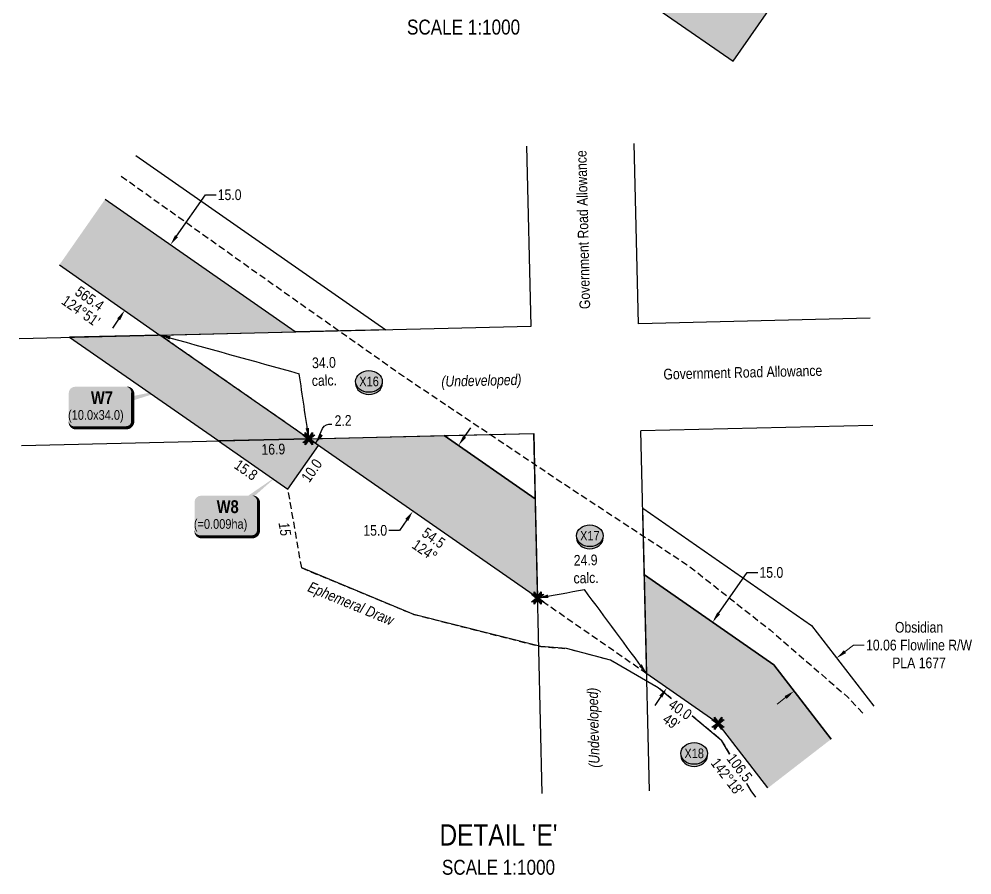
# Model space of a CAD drawing. Extents: x 610158 to 618425, y 5897307 to 5901062.
# Drawn here: x 611890 to 612783, y 5897386 to 5898188 of the extents above; entities that cross this region are included whole.
import ezdxf
from ezdxf.enums import TextEntityAlignment as Align

# ---------------------------------------------------------------- set-up
doc = ezdxf.new("R2010")
doc.units = 0
doc.header["$LTSCALE"] = 5
doc.header["$PDSIZE"] = 0.5
for name, pattern in [('foc-TIELINE', [1.875, 1.25, -0.625]), ('foc-TRAV', [1.875, 1.25, -0.625]), ('UG_PIPE', [1.875, 1.25, -0.625])]:
    doc.linetypes.add(name, pattern=pattern)
doc.layers.get('Defpoints').update_dxf_attribs({"color": 9})
for name, color, linetype in [('AS-PIPE-UG', 44, 'UG_PIPE'), ('C-RW', 13, 'Continuous'), ('DETAIL-T', 7, 'Continuous'), ('L-BD1', 253, 'Continuous'), ('L-MON', 1, 'Continuous'), ('L-ROAD-T', 7, 'Continuous'), ('L-SEC', 7, 'Continuous'), ('L-TIE-T', 7, 'Continuous'), ('P-CROSSINGS', 250, 'Continuous'), ('P-PROPOSED', 10, 'Continuous'), ('P-PROPOSED-H', 21, 'Continuous'), ('P-TEMP-BLOCKS', 250, 'Continuous'), ('P-TEMP-H', 41, 'Continuous'), ('P-TEMP_WORKSPACE', 46, 'Continuous'), ('P-TRAV', 4, 'foc-TRAV'), ('P-TXT', 4, 'Continuous'), ('P-WORKAREA-COUNTY', 104, 'Continuous'), ('P-WORKAREA-COUNTY-H', 71, 'Continuous'), ('T-TIE', 201, 'foc-TIELINE'), ('WATERCOURSE', 146, 'foc-TIELINE'), ('WETLAND-T', 146, 'Continuous')]:
    doc.layers.add(name, color=color, linetype=linetype)
for name, color, linetype, lineweight in [('C-FLOWLINE-T', 13, 'Continuous', 9), ('P-TEMP-T', 46, 'Continuous', 18), ('T-TEXT', 48, 'Continuous', 18), ('T-TIE-T', 201, 'Continuous', 18)]:
    doc.layers.add(name, color=color, linetype=linetype, lineweight=lineweight)
doc.styles.add('80', font='ARIALN.TTF', dxfattribs={"height": 10})
doc.styles.add('80CG', font='ARIALN.TTF', dxfattribs={"height": 10})
doc.styles.add('80L', font='ARIALN.TTF', dxfattribs={"height": 10})
doc.styles.add('80LS', font='ARIALNI.TTF', dxfattribs={"height": 10})
doc.styles.add('BOLD', font='ARIALNB.TTF')
doc.styles.add('Crossing', font='ARIALN.TTF', dxfattribs={"height": 10})
doc.styles.add('foc-LtypeFont', font='ARIALN.TTF', dxfattribs={"height": 7.349999999999999})
doc.linetypes.add('foc-TOPO-flowdirection-NOLINE', pattern='A,0,[">",foc-LtypeFont,S=0.3,R=0,X=0,Y=-0.945],-20,[">",foc-LtypeFont,S=0.3,R=0,X=0,Y=-0.945],0', length=20)
doc.dimstyles.new('Compass 5 000', dxfattribs={"dimscale": 5, "dimtxt": 9, "dimasz": 2, "dimexe": 0.2, "dimexo": 0.0625, "dimgap": 0.5, "dimtad": 0, "dimtih": 1, "dimtoh": 1, "dimzin": 0, "dimdsep": 46, "dimtxsty": '80CG', "dimcen": 0.1, "dimse1": 1, "dimse2": 1, "dimclrd": 256, "dimclrt": 256, "dimaunit": 1, "dimadec": 4, "dimazin": 0, "dimtfac": 0.06, "dimtofl": 0, "dimtmove": 0, "dimatfit": 1, "dimfxl": 0.2, "dimtolj": 1, "dimtzin": 0, "dimlwd": -1, "dimarcsym": 0})

# ---------------------------------------------------------------- blocks, each defined once
blk = doc.blocks.new('*U531')
at = {"true_color": 0xff8aff}
h = blk.add_hatch(color=211, dxfattribs=at)
edge = h.paths.add_edge_path()
edge.add_line((-23.99999999999998, -20), (23.99999999999998, -20))
edge.add_arc((23.99999999999998, -14), 6, 270, 360)
edge.add_line((29.99999999999998, -14), (29.99999999999998, 12.5))
edge.add_arc((23.99999999999998, 12.5), 6, 0, 90)
edge.add_line((23.99999999999998, 18.5), (-23.99999999999998, 18.5))
edge.add_arc((-23.99999999999998, 12.5), 6, 90, 180)
edge.add_line((-29.99999999999998, 12.5), (-29.99999999999998, -14))
edge.add_arc((-23.99999999999998, -14), 6, 180, 270)
at = {"flags": 128}
blk.add_lwpolyline([(47.85054417129807, 37.42370353092038, 0, 7.499999999999996, 0), (-3.398394867633904e-15, 3.944304526105059e-31, 0, 0, 0)], format="xyseb", dxfattribs=at)
at = {"color": 250, "flags": 128}
blk.add_lwpolyline([(-23.99999999999998, -20, 3, 3, 0), (23.99999999999998, -20, 3, 3, 0.414213562373095), (29.99999999999998, -14, 3, 3, 0), (29.99999999999998, 12.5, 3, 0, 0.414213562373095), (23.99999999999998, 18.5, 0, 0, 0), (-23.99999999999998, 18.5, 0, 0, 0.414213562373095), (-29.99999999999998, 12.5, 0, 0, 0), (-29.99999999999998, -14, 0, 3, 0.414213562373095)], format="xyseb", close=True, dxfattribs=at)
at = {"color": 250}
for tag, p, height, style in [('TEMP_AREA_W1_001', (-9.212824010914055, 2.244292974654144), 12, 'BOLD'), ('ENTER_TEXT_001', (-30.65893587994544, -12.47010782646594), 9, '80')]:
    blk.add_attdef(tag, p, '', height=height, dxfattribs=dict(at, style=style))
blk = doc.blocks.new('TEMP')
h = blk.add_hatch(color=255)
h.dxf.hatch_style = 1
h.paths.add_polyline_path([(-5.274161e-10, 0.2514284397220763), (-0.6656854269836912, 1.152061669657268), (-0.6656854269836914, 0.6656854303339061), (-1.152061663105632, 0.6656854303339061), (-0.2514284404497629, 5.273253e-10), (-1.152061661774314, -0.665685419564579), (-0.6656854224511335, -0.6656854195645793), (-0.6656854224511335, -1.152061655686338), (-5.273251e-10, -0.2514284436956587), (0.6656854183820542, -1.152061663420681), (0.6656854183820542, -0.6656854208922597), (1.152061656810019, -0.6656854053035205), (0.2514284429676993, 5.273253e-10), (1.152061671303363, 0.6656854258011663), (0.6656854287749412, 0.6656854258011663), (0.6656854131859291, 1.15206166422904)])
h.paths.add_polyline_path([(0.5656854229146121, 0.8485281473411305), (0.5656854319800914, 0.5656854258011663), (0.8485281444547581, 0.5656854258011663), (0.0831890339399251, 0), (0.8485281399220186, -0.5656854150320215), (0.5656854183820542, -0.5656854240973189), (0.5656854183820542, -0.8485281365719859), (0, -0.08318903609469999), (-0.5656854224511337, -0.8485281320390644), (-0.5656854224511337, -0.5656854195645792), (-0.8485281349258001, -0.5656854195645794), (-0.0831890328488955, 0), (-0.8485281394583584, 0.5656854303339058), (-0.5656854269836913, 0.5656854303339061), (-0.5656854269836913, 0.8485281428085727), (0, 0.0831890306941206)], flags=16)
h = blk.add_hatch(color=1)
h.dxf.hatch_style = 1
h.paths.add_polyline_path([(0, 0.0831890306941205), (-0.5656854269836911, 0.8485281428085727), (-0.5656854269836912, 0.5656854303339061), (-0.8485281394583578, 0.5656854303339061), (-0.0831890328488953, -1e-16), (-0.8485281349258001, -0.5656854195645793), (-0.5656854224511337, -0.5656854195645793), (-0.5656854224511337, -0.848528132039064), (0, -0.08318903609469999), (0.5656854183820542, -0.8485281365719856), (0.5656854183820542, -0.5656854240973191), (0.8485281399220184, -0.5656854150320213), (0.0831890339399251, -1e-16), (0.8485281444547581, 0.5656854258011663), (0.5656854319800914, 0.5656854258011663), (0.5656854229146121, 0.8485281473411308)])
at = {"color": 1}
for p, q in [((-0.0831890328488953, 0), (0.0831890339399252, 0)), ((0, 0.0831890306941205), (0, -0.08318903609469999))]:
    blk.add_line(p, q, dxfattribs=at)
at = {"color": 255, "flags": 128}
blk.add_lwpolyline([(-0.251428440449763, 5.27325e-10), (-1.152061663105632, 0.6656854303339061), (-0.6656854269836914, 0.6656854303339061), (-0.6656854269836914, 1.152061669657268), (-5.274159999999999e-10, 0.2514284397220763), (0.6656854131859291, 1.15206166422904), (0.6656854287749412, 0.6656854258011663), (1.152061671303363, 0.6656854258011663), (0.2514284429676991, 5.27325e-10), (1.152061656810019, -0.6656854053035204), (0.6656854183820542, -0.6656854208922596), (0.6656854183820542, -1.152061663420681), (-5.27325e-10, -0.2514284436956586), (-0.6656854224511335, -1.152061655686338), (-0.6656854224511335, -0.6656854195645793), (-1.152061661774314, -0.6656854195645793)], close=True, dxfattribs=at)
at = {"color": 1, "flags": 128}
blk.add_lwpolyline([(-0.0831890328488953, 0), (-0.8485281394583578, 0.5656854303339061), (-0.5656854269836913, 0.5656854303339061), (-0.5656854269836913, 0.8485281428085727), (0, 0.0831890306941205), (0.5656854229146121, 0.8485281473411305), (0.5656854319800914, 0.5656854258011663), (0.8485281444547581, 0.5656854258011663), (0.0831890339399252, 0), (0.8485281399220184, -0.5656854150320214), (0.5656854183820542, -0.5656854240973189), (0.5656854183820542, -0.8485281365719856), (0, -0.08318903609469999), (-0.5656854224511335, -0.848528132039064), (-0.5656854224511335, -0.5656854195645792), (-0.8485281349258001, -0.5656854195645792)], close=True, dxfattribs=at)
blk = doc.blocks.new('*D532')
at = {"layer": 'Defpoints', "color": 0, "linetype": 'Continuous', "transparency": 16777216}
for p in [(612014.0650726985, 5897988.628813701), (611971.1995041659, 5897927.119935866), (611988.7922920138, 5897914.859512985)]:
    blk.add_point(p, dxfattribs=at)
at = {"layer": 'P-TXT', "transparency": 16777216}
for p, q in [((612037.3754051318, 5897984.572638738), (612064.4105651779, 5898023.36606697)), ((612064.4105651779, 5898023.36606697), (612074.4105651779, 5898023.36606697)), ((611983.0747474283, 5897906.655265066), (611977.3572028428, 5897898.451017147))]:
    blk.add_line(p, q, dxfattribs=at)
at = {"layer": 'P-TXT', "linetype": 'Continuous', "transparency": 16777216}
for points in [[(612036.0080304788, 5897985.525562836), (612038.7427797848, 5897983.619714641), (612031.6578605464, 5897976.368390819)], [(611981.7073727753, 5897907.608189164), (611984.4421220813, 5897905.702340969), (611988.7922920138, 5897914.859512985)]]:
    blk.add_solid(points, dxfattribs=at)
at = {"layer": 'P-TXT', "linetype": 'Continuous', "transparency": 16777216, "insert": (612087.162952627, 5898023.36606697), "char_height": 10, "attachment_point": 5, "style": '80CG'}
blk.add_mtext('\\A1;15.0', dxfattribs=at)
blk = doc.blocks.new('*U533')
h = blk.add_hatch(color=71)
edge = h.paths.add_edge_path()
edge.add_line((-23.99999999999998, -20), (23.99999999999998, -20))
edge.add_arc((23.99999999999998, -14), 6, 270, 360)
edge.add_line((29.99999999999998, -14), (29.99999999999998, 12.5))
edge.add_arc((23.99999999999998, 12.5), 6, 0, 90)
edge.add_line((23.99999999999998, 18.5), (-23.99999999999998, 18.5))
edge.add_arc((-23.99999999999998, 12.5), 6, 90, 180)
edge.add_line((-29.99999999999998, 12.5), (-29.99999999999998, -14))
edge.add_arc((-23.99999999999998, -14), 6, 180, 270)
at = {"color": 250, "flags": 128}
blk.add_lwpolyline([(-23.99999999999998, -20, 3, 3, 0), (23.99999999999998, -20, 3, 3, 0.414213562373095), (29.99999999999998, -14, 3, 3, 0), (29.99999999999998, 12.5, 3, 0, 0.414213562373095), (23.99999999999998, 18.5, 0, 0, 0), (-23.99999999999998, 18.5, 0, 0, 0.414213562373095), (-29.99999999999998, 12.5, 0, 0, 0), (-29.99999999999998, -14, 0, 3, 0.414213562373095)], format="xyseb", close=True, dxfattribs=at)
at = {"flags": 128}
blk.add_lwpolyline([(65.13735865814247, 16.66968535351229, 0, 7.499999999999998, 0), (-3.398394867633905e-15, 0, 0, 0, 0)], format="xyseb", dxfattribs=at)
at = {"color": 250}
for tag, p, height, style in [('TEMP_AREA_W1_001', (-9.212824010914055, 2.244292974654144), 12, 'BOLD'), ('ENTER_TEXT_001', (-30.65893587994544, -12.47010782646594), 9, '80')]:
    blk.add_attdef(tag, p, '', height=height, dxfattribs=dict(at, style=style))
blk = doc.blocks.new('xing2')
h = blk.add_hatch(color=50)
h.dxf.hatch_style = 1
edge = h.paths.add_edge_path()
edge.add_ellipse((0, 0), major_axis=(-12.5, 0), ratio=0.8162973455633619, start_angle=0, end_angle=360)
h = blk.add_hatch(color=250)
h.dxf.hatch_style = 1
edge = h.paths.add_edge_path()
edge.add_ellipse((0, -2.047489049626165), major_axis=(-12.5, 0), ratio=0.8162973455633619, start_angle=0, end_angle=180)
edge.add_line((12.5, -2.047489049626165), (12.5, 0))
edge.add_ellipse((0, 0), major_axis=(-12.5, 0), ratio=0.8162973455633619, start_angle=0, end_angle=180, ccw=False)
edge.add_line((-12.5, 0), (-12.5, -2.047489049626165))
at = {"color": 250}
blk.add_ellipse((0, 0), major_axis=(-12.5, 0), ratio=0.8162973455633619, dxfattribs=at)
blk.add_ellipse((0, -2.047489049626165), major_axis=(-12.5, 0), ratio=0.8162973455633619, start_param=0, end_param=3.141592653589793, dxfattribs=at)
at = {"color": 250, "style": 'Crossing'}
blk.add_attdef('CROSSING', text='', height=9, dxfattribs=at).set_placement((0.08916442567715421, 0.0199513138486509), align=Align.MIDDLE_CENTER)
at = {"color": 250, "style": 'Crossing', "flags": 1}
for tag, p in [('OWNER', (0.08916442567715421, -12.49201765665748)), ('DESCRIPTION', (0.08916442567715421, -25.770021277247)), ('LOCATION', (0.08916442567715421, -39.30337514164421)), ('DWG_REF', (0.08916442567715421, -52.83672900604233))]:
    blk.add_attdef(tag, text='', height=9, dxfattribs=at).set_placement(p, align=Align.MIDDLE_CENTER)
blk = doc.blocks.new('*D537')
at = {"layer": 'Defpoints', "color": 0, "linetype": 'Continuous', "transparency": 16777216}
for p in [(612311.4043647526, 5897781.645975768), (612258.9896753943, 5897726.778174165), (612268.5981176151, 5897720.095799298)]:
    blk.add_point(p, dxfattribs=at)
at = {"layer": 'P-TXT', "transparency": 16777216}
for p, q in [((612307.505554643, 5897796.538107095), (612313.2151867538, 5897804.747863556)), ((612253.280043283, 5897718.568417704), (612246.4248724463, 5897708.711515897)), ((612246.4248724463, 5897708.711515897), (612236.4248724468, 5897708.711515898))]:
    blk.add_line(p, q, dxfattribs=at)
at = {"layer": 'P-TXT', "linetype": 'Continuous', "transparency": 16777216}
for points in [[(612306.1372618997, 5897797.489712447), (612308.8738473868, 5897795.586501744), (612301.7959225317, 5897788.328350634)], [(612251.9117505397, 5897719.520023055), (612254.6483360268, 5897717.616812352), (612258.9896753943, 5897726.778174165)]]:
    blk.add_solid(points, dxfattribs=at)
at = {"layer": 'P-TXT', "linetype": 'Continuous', "transparency": 16777216, "insert": (612223.6724849977, 5897708.711515897), "char_height": 10, "attachment_point": 5, "style": '80CG'}
blk.add_mtext('\\A1;15.0', dxfattribs=at)
blk = doc.blocks.new('*D538')
at = {"layer": 'Defpoints', "color": 0, "linetype": 'Continuous', "transparency": 16777216}
for p in [(612539.9708411703, 5897622.68504934), (612543.1787785375, 5897620.454027961), (612500.3725314243, 5897558.90385148)]:
    blk.add_point(p, dxfattribs=at)
at = {"layer": 'P-TXT', "transparency": 16777216}
for p, q in [((612545.6804732787, 5897630.894805804), (612572.3422690975, 5897669.231225103)), ((612572.3422690975, 5897669.231225103), (612582.342269097, 5897669.231225103)), ((612491.454961949, 5897552.925116396), (612485.7453298406, 5897544.715359932))]:
    blk.add_line(p, q, dxfattribs=at)
at = {"layer": 'P-TXT', "linetype": 'Continuous', "transparency": 16777216}
for points in [[(612544.3121805349, 5897631.846411156), (612547.0487660225, 5897629.943200453), (612539.9708411703, 5897622.68504934)], [(612490.0866692052, 5897553.876721747), (612492.8232546928, 5897551.973511045), (612497.164594057, 5897561.134872859)]]:
    blk.add_solid(points, dxfattribs=at)
at = {"layer": 'P-TXT', "linetype": 'Continuous', "transparency": 16777216, "insert": (612595.0946565461, 5897669.231225104), "char_height": 10, "attachment_point": 5, "style": '80CG'}
blk.add_mtext('\\A1;15.0', dxfattribs=at)
blk = doc.blocks.new('*D539')
at = {"layer": 'C-FLOWLINE-T', "transparency": 16777216}
for p, q in [((612664.1390083488, 5897595.04146554), (612672.052325326, 5897601.155336212)), ((612672.052325326, 5897601.155336212), (612682.052325327, 5897601.155336212)), ((612608.5013840636, 5897552.05554189), (612600.5880670939, 5897545.941671222))]:
    blk.add_line(p, q, dxfattribs=at)
for points in [[(612663.1200299044, 5897596.360351702), (612665.1579867937, 5897593.722579379), (612656.225691379, 5897588.927594874)], [(612607.4824056192, 5897553.374428052), (612609.5203625085, 5897550.736655728), (612616.4147010338, 5897558.169412557)]]:
    blk.add_solid(points, dxfattribs=at)
at = {"layer": 'Defpoints', "color": 0, "transparency": 16777216}
for p in [(612656.225691379, 5897588.927594874), (612663.209822888, 5897579.887880199), (612623.3988325428, 5897549.129697882)]:
    blk.add_point(p, dxfattribs=at)
at = {"layer": 'C-FLOWLINE-T', "transparency": 16777216, "insert": (612733.5461861729, 5897601.155336212), "char_height": 10, "attachment_point": 5, "style": '80CG'}
blk.add_mtext('\\A1;Obsidian\\P10.06 Flowline R/W\\PPLA 1677', dxfattribs=at)

msp = doc.modelspace()

# ---------------------------------------------------------------- hatches: boundary and pattern name
at = {"layer": 'P-PROPOSED-H'}
h = msp.add_hatch(color=256, dxfattribs=at)
h.dxf.hatch_style = 1
h.paths.add_polyline_path([(611970.3723853404, 5898019.078269932), (611927.5068172212, 5897957.569391801), (612021.7638894785, 5897891.881589791), (612148.578737163, 5897894.886171883)])
h = msp.add_hatch(color=256, dxfattribs=at)
h.dxf.hatch_style = 1
h.paths.add_polyline_path([(612161.4465646093, 5897794.616395681), (612288.4285607949, 5897797.62493798), (612373.7352282555, 5897738.296784984), (612375.9486942455, 5897645.43678813)])
h = msp.add_hatch(color=256, dxfattribs=at)
h.dxf.hatch_style = 1
h.paths.add_polyline_path([(612591.9183279125, 5897467.249318058), (612651.2461776322, 5897513.086042069), (612597.4599898522, 5897582.703121684), (612476.0056206392, 5897667.170885021), (612478.2190866306, 5897574.310888244), (612545.1841747195, 5897527.738737304)])
at = {"layer": 'P-TEMP-H'}
h = msp.add_hatch(color=256, dxfattribs=at)
h.dxf.hatch_style = 1
h.paths.add_polyline_path([(612559.3172941249, 5898148.489538955), (612730.4476067442, 5898394.624308426), (612689.4304957383, 5898423.186229294), (612561.3344285471, 5898238.94723456), (612479.2603968043, 5898296.010945114), (612436.20549618, 5898234.085574464)])
h = msp.add_hatch(color=256, dxfattribs=at)
h.dxf.hatch_style = 1
h.paths.add_polyline_path([(612076.9484611573, 5897792.614410131), (612141.8647813345, 5897747.37419327), (612170.4326064739, 5897788.366881029), (612161.4465646093, 5897794.616395681)])
at = {"layer": 'P-WORKAREA-COUNTY-H'}
h = msp.add_hatch(color=256, dxfattribs=at)
h.dxf.hatch_style = 1
h.paths.add_polyline_path([(612161.4465646093, 5897794.616395681), (612021.7638894785, 5897891.881589791), (611937.1762824, 5897889.877483662), (612076.9484611624, 5897792.614410131)])

# ---------------------------------------------------------------- linework, layer by layer
at = {"layer": 'AS-PIPE-UG', "flags": 128}
msp.add_lwpolyline([(611985.5543399879, 5898040.863237183), (612107.1186954575, 5897954.191453001), (612250.1736954576, 5897853.261452821), (612397.8036954331, 5897754.276452985), (612517.0436954328, 5897675.896452997), (612593.9886954355, 5897615.356452821), (612666.7636954571, 5897552.411452821), (612681.6512519947, 5897536.577016555)], dxfattribs=at)
at = {"layer": 'C-RW'}
for points in [[(611999.1208922085, 5898060.330223014), (612233.6292291116, 5897896.901245008), (612148.578737163, 5897894.886171883), (611970.3723853395, 5898019.078269944)], [(612651.2461776313, 5897513.086042073), (612597.4599898522, 5897582.703121684), (612476.0056206387, 5897667.170885021), (612474.5211227724, 5897729.448989626), (612632.5947129918, 5897619.513688772), (612691.0573705945, 5897543.844188116)]]:
    msp.add_lwpolyline(points, dxfattribs=at)
msp.add_lwpolyline([(612288.4285608642, 5897797.624937898), (612372.2736954354, 5897799.611452998), (612373.7352282555, 5897738.296784984)], close=True, dxfattribs=at)
at = {"layer": 'L-SEC', "flags": 128}
for points in [[(612369.8776915736, 5897900.129334526), (612365.8506784262, 5898069.071811847)], [(612470.3959168579, 5897902.510879659), (612466.3685590646, 5898071.467815685)], [(612687.8403929494, 5897907.662719553), (612470.3959168579, 5897902.510879659)], [(611889.7390722781, 5897888.753569571), (612369.892150493, 5897900.129677258)], [(611892.1206172366, 5897788.235345299), (612372.2736954354, 5897799.611452998)], [(612380.3163052339, 5897462.205446666), (612372.2736954354, 5897799.611452998)], [(612480.8341858876, 5897464.601450519), (612472.7915760876, 5897802.007456835)], [(612690.221937908, 5897807.144495284), (612472.7919207582, 5897801.992997979)]]:
    msp.add_lwpolyline(points, dxfattribs=at)
at = {"layer": 'P-PROPOSED', "flags": 128}
for points in [[(611927.5068172212, 5897957.569391808), (612021.7638894785, 5897891.881589791), (612148.578737163, 5897894.886171883), (611970.3723853395, 5898019.078269944)], [(612591.9183279115, 5897467.249318054), (612545.1841747195, 5897527.738737304), (612478.2190866306, 5897574.310888244), (612476.0056206392, 5897667.170885021), (612597.4599898522, 5897582.703121684), (612651.2461776313, 5897513.086042073)]]:
    msp.add_lwpolyline(points, dxfattribs=at)
at = {"layer": 'P-TEMP_WORKSPACE'}
for points in [[(612559.3172941249, 5898148.489538955), (612730.4476067442, 5898394.624308426), (612689.4304957383, 5898423.186229294), (612561.3344285471, 5898238.94723456), (612479.2603968043, 5898296.010945114), (612436.20549618, 5898234.085574464)], [(612076.8589575344, 5897792.612289538), (612141.8647813345, 5897747.37419327), (612170.4326064739, 5897788.366881029), (612161.4465646093, 5897794.616395681)]]:
    msp.add_lwpolyline(points, close=True, dxfattribs=at)
at = {"layer": 'P-TRAV', "flags": 128}
for points in [[(612161.4465646093, 5897794.616395681), (612021.7638894785, 5897891.881589791)], [(612478.2190866306, 5897574.310888244), (612375.9538279444, 5897645.221418106)]]:
    msp.add_lwpolyline(points, dxfattribs=at)
at = {"layer": 'P-WORKAREA-COUNTY'}
msp.add_lwpolyline([(612161.4465646093, 5897794.616395681), (612021.7638894785, 5897891.881589791), (611937.1762824, 5897889.877483662), (612076.9484611624, 5897792.614410131)], close=True, dxfattribs=at)
at = {"layer": 'WATERCOURSE', "flags": 128}
msp.add_lwpolyline([(612580.6747522132, 5897458.56252629), (612576.1923601354, 5897464.524340966), (612548.8085793447, 5897511.53938908), (612489.0822169406, 5897561.285450392), (612444.2406075811, 5897587.049830252), (612403.1345673153, 5897597.883183302)], dxfattribs=at)
at = {"layer": 'WATERCOURSE', "linetype": 'foc-TOPO-flowdirection-NOLINE', "flags": 128}
msp.add_lwpolyline([(612580.6747522132, 5897458.56252629), (612576.1923601354, 5897464.524340966), (612548.8085793447, 5897511.53938908), (612489.0822169406, 5897561.285450392), (612444.2406075811, 5897587.049830252), (612403.1345673153, 5897597.883183302)], dxfattribs=at)

# ---------------------------------------------------------------- block references
at = {"layer": 'L-MON', "xscale": 4.99813254999997, "yscale": 4.99813254999997, "zscale": 4.99813254999997}
for p in [(612161.4465646093, 5897794.616395681), (612375.9538279444, 5897645.221418106), (612545.1841747195, 5897527.738737304)]:
    msp.add_blockref('TEMP', p, dxfattribs=at)
at = {"layer": 'P-CROSSINGS', "color": 5, "xscale": 0.99962651, "yscale": 0.99962651, "zscale": 0.99962651}
for p, values in [((612217.7953448727, 5897848.389773026), {'CROSSING': 'X16'}), ((612424.8381348716, 5897703.763458644), {'CROSSING': 'X17'}), ((612522.6521255805, 5897499.686118072), {'CROSSING': 'X18'})]:
    msp.add_blockref('xing2', p, dxfattribs=at).add_auto_attribs(values)
at = {"layer": 'P-TEMP-BLOCKS', "xscale": 0.99962651, "yscale": 0.99962651, "zscale": 0.99962651}
for name, p, values in [('*U533', (611966.3191823468, 5897824.936160551), {'TEMP_AREA_W1_001': 'W7', 'ENTER_TEXT_001': '(10.0x34.0)'}), ('*U531', (612084.2580066595, 5897722.733121305), {'TEMP_AREA_W1_001': 'W8', 'ENTER_TEXT_001': '(=0.009ha)'})]:
    msp.add_blockref(name, p, dxfattribs=at).add_auto_attribs(values)

# ---------------------------------------------------------------- texts
at = {"layer": 'DETAIL-T', "color": 3, "char_height": 19.99999999999983, "width": 110.9639836289214, "attachment_point": 5, "style": '80CG'}
for s, insert in [("DETAIL 'D'\\P{\\H0.7x;SCALE 1:1000}", (612306.4822087389, 5898197.176315924)), ("DETAIL 'E'\\P{\\H0.7x;SCALE 1:1000}", (612339.2503677675, 5897409.484154978))]:
    msp.add_mtext(s, dxfattribs=dict(at, insert=insert))
at = {"layer": 'L-BD1', "style": '80L'}
for s, rotation, p in [('565.4', 325.1476999999913, (611955.9028790225, 5897926.197386019)), ("124°51'", 325.1476999999913, (611947.7625704526, 5897914.507808548)), ('54.5', 325.1825999999938, (612278.4345887133, 5897701.687561449)), ('124°', 325.1825999999938, (612270.3014017539, 5897689.993027912)), ("49'", 325.1825999999938, (612501.2521089434, 5897529.373942593)), ("142°18'", 307.6897000000036, (612553.7670220616, 5897477.797961304))]:
    msp.add_text(s, height=9.996265099999944, rotation=rotation, dxfattribs=at).set_placement(p, align=Align.MIDDLE)
at = {"layer": 'L-ROAD-T', "style": '80L'}
for rotation, p in [(91.3654776259146, (612418.4818202019, 5897990.63020277)), (1.357235997151486, (612568.3121146368, 5897856.920437729))]:
    msp.add_text('Government Road Allowance', height=9.99626509999982, rotation=rotation, dxfattribs=at).set_placement(p, align=Align.MIDDLE_CENTER)
at = {"layer": 'L-TIE-T', "char_height": 9.996265099999937, "width": 22.66997457528359, "attachment_point": 2, "rotation": 1.4000650391400173, "style": '80L'}
for s, insert in [('34.0\\Pcalc.', (612175.4566242018, 5897871.032725739)), ('24.9\\Pcalc.', (612420.8432743883, 5897685.8888917))]:
    msp.add_mtext(s, dxfattribs=dict(at, insert=insert))
at = {"layer": 'P-TEMP-T', "char_height": 9.996167399999747, "attachment_point": 1, "style": '80L'}
for s, width, insert, rotation in [('\\pi0.21022;2.2', 15.41469017359031, (612185.2598051189, 5897816.553300692), 1.3572359719763571), ('\\pi0.6398;16.9', 21.82423816540464, (612116.2327456386, 5897789.543022648), 1.3572359178065092), ('\\pi0.6398;15.8', 21.82423816540464, (612095.7313720792, 5897776.249461194), 325.12733968380445), ('\\pi0.66366;10.0', 21.82423816540464, (612153.2616891125, 5897758.038023281), 55.127339683973524)]:
    msp.add_mtext_dynamic_manual_height_columns(s, width=width, gutter_width=49.98083699999852, heights=[0], dxfattribs=dict(at, insert=insert, rotation=rotation))
at = {"layer": 'T-TEXT', "style": '80LS'}
for rotation, p in [(1.357235997151486, (612323.2092325268, 5897849.297983788)), (91.3654776259146, (612428.200903543, 5897523.745489549))]:
    msp.add_text('(Undeveloped)', height=9.99626509999982, rotation=rotation, dxfattribs=at).set_placement(p, align=Align.MIDDLE_CENTER)

# ---------------------------------------------------------------- dimensions: what is measured, and where the dimension line sits
at = {"layer": 'C-FLOWLINE-T', "color": 5}
dim = msp.add_linear_dim(base=(612656.225691379, 5897588.927594874), p1=(612623.3988325425, 5897549.129697881), p2=(612663.2098228881, 5897579.887880198), angle=37.689864631373034, text='Obsidian\\P10.06 Flowline R/W\\PPLA 1677', dimstyle='Compass 5 000', dxfattribs=at)
dim.commit()
dim.dimension.update_dxf_attribs({"geometry": '*D539', "text_midpoint": (612733.5461861729, 5897601.155336212), "dimtype": 161})
at = {"layer": 'P-TXT', "color": 5, "linetype": 'Continuous'}
for base, p1, p2, angle, picture, middle in [((611988.7922920138, 5897914.859512985), (612014.0650726986, 5897988.6288137), (611971.1995041661, 5897927.119935866), 235.12733968041488, '*D532', (612087.162952627, 5898023.36606697)), ((612258.9896753943, 5897726.778174165), (612311.4043647527, 5897781.645975768), (612268.5981176151, 5897720.095799298), 235.18257925967458, '*D537', (612223.6724849977, 5897708.711515897))]:
    dim = msp.add_linear_dim(base=base, p1=p1, p2=p2, angle=angle, text='15.0', dimstyle='Compass 5 000', dxfattribs=at)
    dim.commit()
    dim.dimension.update_dxf_attribs({"geometry": picture, "text_midpoint": middle, "dimtype": 161})

# ---------------------------------------------------------------- leaders
at = {"layer": 'L-TIE-T', "path_type": 1}
for points in [[(612021.7638894785, 5897891.881589791), (612152.4566330524, 5897855.649356448)], [(612161.4465646093, 5897794.616395681), (612152.4566330524, 5897855.649356448)], [(612375.9538279444, 5897645.221418106), (612419.833759348, 5897653.324510451)], [(612478.2190866306, 5897574.310888244), (612419.833759348, 5897653.324510451)]]:
    msp.add_leader(points, dimstyle='Compass 5 000', override={"dimgap": 0.5, "dimtad": 0}, dxfattribs=at)
at = {"layer": 'P-TEMP-T', "path_type": 1}
msp.add_leader([(612167.6385105017, 5897790.310088513), (612180.2474291867, 5897808.358441833), (612182.8864606471, 5897808.170020074)], dimstyle='Compass 5 000', override={"dimgap": 0.5, "dimtad": 0}, dxfattribs=at)

# ---------------------------------------------------------------- next in the draw order: texts
at = {"layer": 'L-BD1', "char_height": 9.996265099999944, "attachment_point": 2, "style": '80L', "bg_fill": 3, "box_fill_scale": 1.15, "bg_fill_color": 256, "bg_fill_true_color": 256, "bg_fill_transparency": 0}
for s, insert, width, rotation in [('40.0', (612512.5559308766, 5897545.030341201), 21.84490767412404, 325.1826), ('106.5', (612569.275051871, 5897489.305551267), 28.28179325011306, 307.68969999999996)]:
    msp.add_mtext(s, dxfattribs=dict(at, insert=insert, width=width, rotation=rotation))
at = {"layer": 'T-TIE-T', "insert": (612143.9056962219, 5897710.964360948), "char_height": 9.996265099999937, "width": 13.02146494602037, "attachment_point": 2, "rotation": 279.8682314465226, "style": '80L', "bg_fill": 3, "box_fill_scale": 1.15, "bg_fill_color": 256, "bg_fill_true_color": 256, "bg_fill_transparency": 0}
msp.add_mtext('{\\fArial Narrow|b0|i1|c0|p34;15}', dxfattribs=at)
at = {"layer": 'WETLAND-T', "insert": (612163.101693156, 5897661.281518766), "char_height": 9.99999999999991, "attachment_point": 1, "rotation": 337.51831794264103, "style": '80L', "bg_fill": 2}
msp.add_mtext_dynamic_manual_height_columns('\\pi0.32626;{\\fArial Narrow|b0|i1|c0|p34;Ephemeral Draw }', width=86.02769440654747, gutter_width=49.98083699999951, heights=[0], dxfattribs=at)

# ---------------------------------------------------------------- next in the draw order: linework, layer by layer
at = {"layer": 'P-PROPOSED', "flags": 128}
msp.add_lwpolyline([(612161.4465646093, 5897794.616395681), (612288.4285607949, 5897797.62493798), (612373.7352282555, 5897738.296784984), (612375.9486942455, 5897645.43678813)], close=True, dxfattribs=at)
at = {"layer": 'T-TIE', "flags": 128}
msp.add_lwpolyline([(612154.7136954357, 5897673.511452822), (612141.8647813345, 5897747.37419327)], dxfattribs=at)
at = {"layer": 'WATERCOURSE', "flags": 128}
msp.add_lwpolyline([(612154.7136954357, 5897673.511452822), (612259.7786954552, 5897630.031452999), (612378.9636954577, 5897599.756453), (612403.1345673153, 5897597.883183302)], dxfattribs=at)
at = {"layer": 'WATERCOURSE', "linetype": 'foc-TOPO-flowdirection-NOLINE', "flags": 128}
msp.add_lwpolyline([(612403.1345673153, 5897597.883183302), (612378.9636954577, 5897599.756453), (612259.7786954552, 5897630.031452999), (612154.7136954357, 5897673.511452822)], dxfattribs=at)

# ---------------------------------------------------------------- next in the draw order: dimensions: what is measured, and where the dimension line sits
at = {"layer": 'P-TXT', "color": 5, "linetype": 'Continuous'}
dim = msp.add_linear_dim(base=(612539.9708411703, 5897622.68504934), p1=(612500.3725314244, 5897558.90385148), p2=(612543.1787785378, 5897620.454027962), angle=55.18257928014997, text='15.0', dimstyle='Compass 5 000', dxfattribs=at)
dim.commit()
dim.dimension.update_dxf_attribs({"geometry": '*D538', "text_midpoint": (612595.0946565461, 5897669.231225104), "dimtype": 161})

doc.saveas('drawing.dxf')
